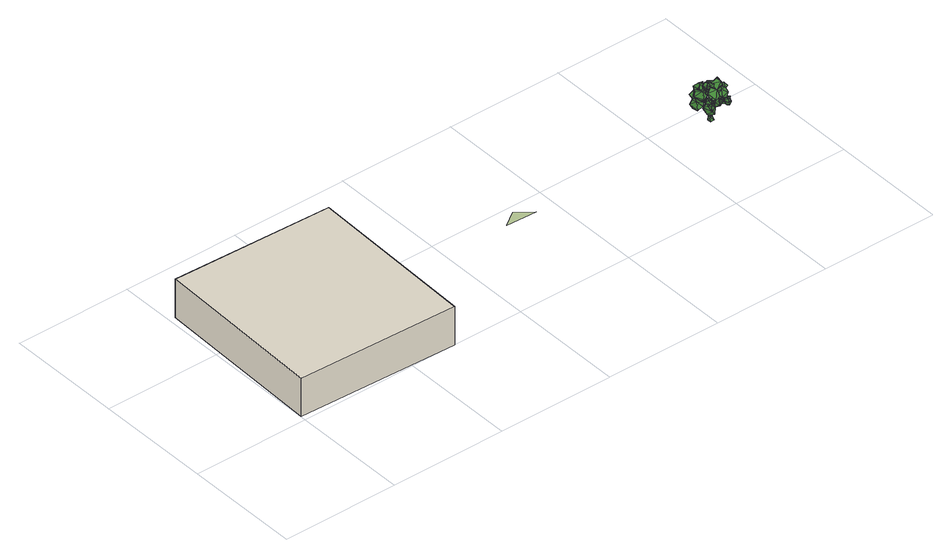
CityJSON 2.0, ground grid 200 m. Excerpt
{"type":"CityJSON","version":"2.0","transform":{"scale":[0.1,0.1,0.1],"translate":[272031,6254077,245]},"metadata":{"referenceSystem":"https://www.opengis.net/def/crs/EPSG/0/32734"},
"CityObjects":{
"building1":{"type":"Building","attributes":{"address":"232 Sir Lowry Road","building":"retail","building:levels":2,"building_height":6.9,"roof_height":18.38,"ground_height":11.48,"plus_code":"4FRW3CCR+Q6Q"},"geometry":[{"type":"Solid","lod":"1","boundaries":[[[[0,1,2,3]],[[1,4,5,2]],[[4,6,7,5]],[[6,0,3,7]],[[3,2,5,7]],[[6,4,1,0]]]]}]},
"tree1":{"type":"SolitaryVegetationObject","attributes":{"height":2.9,"width":0.8,"group":"standard","type":"broadleaf","footprint":[263489.94,6242874.75],"ground_height":12.52},"geometry":[{"type":"MultiSurface","lod":"2","boundaries":[[[8,9,10]],[[11,12,13]],[[8,14,15]],[[16,17,14]],[[17,18,19]],[[11,20,21]],[[10,16,8]],[[22,23,16]],[[23,24,18]],[[25,26,27]],[[10,28,22]],[[28,29,22]],[[30,24,29]],[[31,32,33]],[[15,28,9]],[[30,34,17]],[[17,31,30]],[[19,35,31]],[[36,37,38]],[[33,39,40]],[[41,42,43]],[[13,44,45]],[[46,47,48]],[[42,49,43]],[[36,46,42]],[[39,49,37]],[[47,50,51]],[[49,52,37]],[[37,47,38]],[[49,48,53]],[[54,50,55]],[[48,55,53]],[[47,54,48]],[[52,55,50]],[[56,57,58]],[[19,56,59]],[[19,20,11]],[[18,21,56]],[[60,61,62]],[[59,58,63]],[[20,63,60]],[[20,57,21]],[[64,65,66]],[[60,67,57]],[[57,64,58]],[[63,64,61]],[[68,65,69]],[[61,66,68]],[[61,69,62]],[[62,65,67]],[[70,71,72]],[[27,73,74]],[[75,73,70]],[[25,70,76]],[[18,25,40]],[[18,74,75]],[[24,27,74]],[[40,27,33]],[[72,77,78]],[[76,79,26]],[[26,71,73]],[[76,72,80]],[[78,81,82]],[[80,83,79]],[[71,83,77]],[[72,84,80]],[[81,85,82]],[[84,86,83]],[[83,81,77]],[[84,82,85]],[[87,88,89]],[[30,89,88]],[[17,87,14]],[[28,87,89]],[[90,91,92]],[[41,93,94]],[[41,36,42]],[[95,40,39]],[[41,44,96]],[[94,90,92]],[[35,45,90]],[[97,98,99]],[[90,100,101]],[[92,97,44]],[[45,97,100]],[[102,99,98]],[[97,103,100]],[[91,102,98]],[[101,103,102]],[[94,32,35]],[[94,93,32]],[[93,33,32]],[[13,95,96]],[[13,12,95]],[[12,40,95]],[[8,15,9]],[[8,16,14]],[[16,23,17]],[[17,23,18]],[[21,40,12]],[[12,11,21]],[[10,22,16]],[[22,29,23]],[[23,29,24]],[[25,76,26]],[[10,9,28]],[[28,30,29]],[[30,31,24]],[[33,24,31]],[[31,35,32]],[[15,14,28]],[[30,88,34]],[[17,19,31]],[[19,11,35]],[[36,39,37]],[[33,43,39]],[[43,33,93]],[[93,41,43]],[[45,11,13]],[[13,96,44]],[[46,38,47]],[[42,46,49]],[[36,38,46]],[[39,43,49]],[[47,52,50]],[[49,53,52]],[[37,52,47]],[[49,46,48]],[[54,51,50]],[[48,54,55]],[[47,51,54]],[[52,53,55]],[[56,21,57]],[[19,18,56]],[[19,59,20]],[[18,40,21]],[[60,63,61]],[[59,56,58]],[[20,59,63]],[[20,60,57]],[[64,67,65]],[[60,62,67]],[[57,67,64]],[[63,58,64]],[[68,66,65]],[[61,64,66]],[[61,68,69]],[[62,69,65]],[[70,73,71]],[[27,26,73]],[[75,74,73]],[[25,75,70]],[[18,75,25]],[[18,24,74]],[[24,33,27]],[[40,25,27]],[[72,71,77]],[[76,80,79]],[[26,79,71]],[[76,70,72]],[[78,77,81]],[[80,84,83]],[[71,79,83]],[[72,78,84]],[[81,86,85]],[[84,85,86]],[[83,86,81]],[[84,78,82]],[[87,34,88]],[[30,28,89]],[[17,34,87]],[[28,14,87]],[[90,101,91]],[[41,96,36]],[[36,96,39]],[[96,95,39]],[[41,92,44]],[[92,41,94]],[[94,35,90]],[[35,11,45]],[[97,91,98]],[[90,45,100]],[[92,91,97]],[[45,44,97]],[[102,103,99]],[[97,99,103]],[[91,101,102]],[[101,100,103]],[[104,105,106]],[[107,108,109]],[[110,111,112]],[[104,106,112]],[[113,114,115]],[[116,117,118]],[[119,120,121]],[[113,115,121]],[[122,123,124]],[[125,126,127]],[[128,129,130]],[[122,124,130]],[[131,132,133]],[[134,135,136]],[[137,138,139]],[[131,133,139]],[[140,141,142]],[[143,144,145]],[[146,147,148]],[[140,142,148]],[[149,150,151]],[[152,153,154]],[[155,156,157]],[[149,151,157]],[[158,159,160]],[[161,162,163]],[[164,165,166]],[[158,160,166]],[[167,168,169]],[[170,171,172]],[[173,174,175]],[[167,169,175]],[[176,177,178]],[[179,180,181]],[[182,183,184]],[[176,178,184]],[[185,186,187]],[[188,189,190]],[[191,192,193]],[[185,187,193]],[[194,195,196]],[[197,198,199]],[[200,201,202]],[[194,196,202]],[[203,204,205]],[[206,207,208]],[[209,210,211]],[[203,205,211]],[[212,213,214]],[[215,216,217]],[[218,219,220]],[[212,214,220]],[[221,222,223]],[[224,225,226]],[[227,228,229]],[[221,223,229]],[[230,231,232]],[[233,234,235]],[[236,237,238]],[[230,232,238]],[[239,240,241]],[[242,243,244]],[[245,246,247]],[[239,241,247]],[[248,249,250]],[[251,252,253]],[[254,255,256]],[[248,250,256]],[[257,258,259]],[[260,261,262]],[[263,264,265]],[[257,259,265]],[[266,267,268]],[[269,270,271]],[[272,273,274]],[[266,268,274]],[[275,276,277]],[[278,279,280]],[[281,282,283]],[[275,277,283]],[[284,285,286]],[[287,288,289]],[[290,291,292]],[[284,286,292]],[[293,294,295]],[[296,297,298]],[[299,300,301]],[[293,295,301]],[[302,303,304]],[[305,306,307]],[[308,309,310]],[[302,304,310]],[[311,312,313]],[[314,315,316]],[[317,318,319]],[[311,313,319]],[[320,321,322]],[[323,324,325]],[[326,327,328]],[[320,322,328]],[[329,330,331]],[[332,333,334]],[[335,336,337]],[[329,331,337]],[[338,339,340]],[[341,342,343]],[[344,345,346]],[[338,340,346]],[[347,348,349]],[[350,351,352]],[[353,354,355]],[[347,349,355]],[[356,357,358]],[[359,360,361]],[[362,363,364]],[[356,358,364]],[[365,366,367]],[[368,369,370]],[[371,372,373]],[[365,367,373]],[[374,375,376]],[[377,378,379]],[[380,381,382]],[[374,376,382]],[[383,384,385]],[[386,387,388]],[[389,390,391]],[[383,385,391]],[[392,393,394]],[[395,396,397]],[[398,399,400]],[[392,394,400]],[[401,402,403]],[[404,405,406]],[[407,408,409]],[[401,403,409]],[[410,411,412]],[[413,414,415]],[[416,417,418]],[[410,412,418]],[[419,420,421]],[[422,423,424]],[[425,426,427]],[[419,421,427]],[[427,424,425]],[[427,421,424]],[[421,422,424]],[[427,420,419]],[[427,426,420]],[[426,428,420]],[[424,426,425]],[[424,423,426]],[[423,428,426]],[[421,423,422]],[[421,420,423]],[[420,428,423]],[[418,415,416]],[[418,412,415]],[[412,413,415]],[[418,411,410]],[[418,417,411]],[[417,429,411]],[[415,417,416]],[[415,414,417]],[[414,429,417]],[[412,414,413]],[[412,411,414]],[[411,429,414]],[[409,406,407]],[[409,403,406]],[[403,404,406]],[[409,402,401]],[[409,408,402]],[[408,430,402]],[[406,408,407]],[[406,405,408]],[[405,430,408]],[[403,405,404]],[[403,402,405]],[[402,430,405]],[[400,397,398]],[[400,394,397]],[[394,395,397]],[[400,393,392]],[[400,399,393]],[[399,431,393]],[[397,399,398]],[[397,396,399]],[[396,431,399]],[[394,396,395]],[[394,393,396]],[[393,431,396]],[[391,388,389]],[[391,385,388]],[[385,386,388]],[[391,384,383]],[[391,390,384]],[[390,432,384]],[[388,390,389]],[[388,387,390]],[[387,432,390]],[[385,387,386]],[[385,384,387]],[[384,432,387]],[[382,379,380]],[[382,376,379]],[[376,377,379]],[[382,375,374]],[[382,381,375]],[[381,433,375]],[[379,381,380]],[[379,378,381]],[[378,433,381]],[[376,378,377]],[[376,375,378]],[[375,433,378]],[[373,370,371]],[[373,367,370]],[[367,368,370]],[[373,366,365]],[[373,372,366]],[[372,434,366]],[[370,372,371]],[[370,369,372]],[[369,434,372]],[[367,369,368]],[[367,366,369]],[[366,434,369]],[[364,361,362]],[[364,358,361]],[[358,359,361]],[[364,357,356]],[[364,363,357]],[[363,435,357]],[[361,363,362]],[[361,360,363]],[[360,435,363]],[[358,360,359]],[[358,357,360]],[[357,435,360]],[[355,352,353]],[[355,349,352]],[[349,350,352]],[[355,348,347]],[[355,354,348]],[[354,436,348]],[[352,354,353]],[[352,351,354]],[[351,436,354]],[[349,351,350]],[[349,348,351]],[[348,436,351]],[[346,343,344]],[[346,340,343]],[[340,341,343]],[[346,339,338]],[[346,345,339]],[[345,437,339]],[[343,345,344]],[[343,342,345]],[[342,437,345]],[[340,342,341]],[[340,339,342]],[[339,437,342]],[[337,334,335]],[[337,331,334]],[[331,332,334]],[[337,330,329]],[[337,336,330]],[[336,438,330]],[[334,336,335]],[[334,333,336]],[[333,438,336]],[[331,333,332]],[[331,330,333]],[[330,438,333]],[[328,325,326]],[[328,322,325]],[[322,323,325]],[[328,321,320]],[[328,327,321]],[[327,439,321]],[[325,327,326]],[[325,324,327]],[[324,439,327]],[[322,324,323]],[[322,321,324]],[[321,439,324]],[[319,316,317]],[[319,313,316]],[[313,314,316]],[[319,312,311]],[[319,318,312]],[[318,440,312]],[[316,318,317]],[[316,315,318]],[[315,440,318]],[[313,315,314]],[[313,312,315]],[[312,440,315]],[[310,307,308]],[[310,304,307]],[[304,305,307]],[[310,303,302]],[[310,309,303]],[[309,441,303]],[[307,309,308]],[[307,306,309]],[[306,441,309]],[[304,306,305]],[[304,303,306]],[[303,441,306]],[[301,298,299]],[[301,295,298]],[[295,296,298]],[[301,294,293]],[[301,300,294]],[[300,442,294]],[[298,300,299]],[[298,297,300]],[[297,442,300]],[[295,297,296]],[[295,294,297]],[[294,442,297]],[[292,289,290]],[[292,286,289]],[[286,287,289]],[[292,285,284]],[[292,291,285]],[[291,443,285]],[[289,291,290]],[[289,288,291]],[[288,443,291]],[[286,288,287]],[[286,285,288]],[[285,443,288]],[[283,280,281]],[[283,277,280]],[[277,278,280]],[[283,276,275]],[[283,282,276]],[[282,444,276]],[[280,282,281]],[[280,279,282]],[[279,444,282]],[[277,279,278]],[[277,276,279]],[[276,444,279]],[[274,271,272]],[[274,268,271]],[[268,269,271]],[[274,267,266]],[[274,273,267]],[[273,445,267]],[[271,273,272]],[[271,270,273]],[[270,445,273]],[[268,270,269]],[[268,267,270]],[[267,445,270]],[[265,262,263]],[[265,259,262]],[[259,260,262]],[[265,258,257]],[[265,264,258]],[[264,446,258]],[[262,264,263]],[[262,261,264]],[[261,446,264]],[[259,261,260]],[[259,258,261]],[[258,446,261]],[[256,253,254]],[[256,250,253]],[[250,251,253]],[[256,249,248]],[[256,255,249]],[[255,447,249]],[[253,255,254]],[[253,252,255]],[[252,447,255]],[[250,252,251]],[[250,249,252]],[[249,447,252]],[[247,244,245]],[[247,241,244]],[[241,242,244]],[[247,240,239]],[[247,246,240]],[[246,448,240]],[[244,246,245]],[[244,243,246]],[[243,448,246]],[[241,243,242]],[[241,240,243]],[[240,448,243]],[[238,235,236]],[[238,232,235]],[[232,233,235]],[[238,231,230]],[[238,237,231]],[[237,449,231]],[[235,237,236]],[[235,234,237]],[[234,449,237]],[[232,234,233]],[[232,231,234]],[[231,449,234]],[[229,226,227]],[[229,223,226]],[[223,224,226]],[[229,222,221]],[[229,228,222]],[[228,450,222]],[[226,228,227]],[[226,225,228]],[[225,450,228]],[[223,225,224]],[[223,222,225]],[[222,450,225]],[[220,217,218]],[[220,214,217]],[[214,215,217]],[[220,213,212]],[[220,219,213]],[[219,451,213]],[[217,219,218]],[[217,216,219]],[[216,451,219]],[[214,216,215]],[[214,213,216]],[[213,451,216]],[[211,208,209]],[[211,205,208]],[[205,206,208]],[[211,204,203]],[[211,210,204]],[[210,452,204]],[[208,210,209]],[[208,207,210]],[[207,452,210]],[[205,207,206]],[[205,204,207]],[[204,452,207]],[[202,199,200]],[[202,196,199]],[[196,197,199]],[[202,195,194]],[[202,201,195]],[[201,453,195]],[[199,201,200]],[[199,198,201]],[[198,453,201]],[[196,198,197]],[[196,195,198]],[[195,453,198]],[[193,190,191]],[[193,187,190]],[[187,188,190]],[[193,186,185]],[[193,192,186]],[[192,454,186]],[[190,192,191]],[[190,189,192]],[[189,454,192]],[[187,189,188]],[[187,186,189]],[[186,454,189]],[[184,181,182]],[[184,178,181]],[[178,179,181]],[[184,177,176]],[[184,183,177]],[[183,455,177]],[[181,183,182]],[[181,180,183]],[[180,455,183]],[[178,180,179]],[[178,177,180]],[[177,455,180]],[[175,172,173]],[[175,169,172]],[[169,170,172]],[[175,168,167]],[[175,174,168]],[[174,456,168]],[[172,174,173]],[[172,171,174]],[[171,456,174]],[[169,171,170]],[[169,168,171]],[[168,456,171]],[[166,163,164]],[[166,160,163]],[[160,161,163]],[[166,159,158]],[[166,165,159]],[[165,457,159]],[[163,165,164]],[[163,162,165]],[[162,457,165]],[[160,162,161]],[[160,159,162]],[[159,457,162]],[[157,154,155]],[[157,151,154]],[[151,152,154]],[[157,150,149]],[[157,156,150]],[[156,458,150]],[[154,156,155]],[[154,153,156]],[[153,458,156]],[[151,153,152]],[[151,150,153]],[[150,458,153]],[[148,145,146]],[[148,142,145]],[[142,143,145]],[[148,141,140]],[[148,147,141]],[[147,459,141]],[[145,147,146]],[[145,144,147]],[[144,459,147]],[[142,144,143]],[[142,141,144]],[[141,459,144]],[[139,136,137]],[[139,133,136]],[[133,134,136]],[[139,132,131]],[[139,138,132]],[[138,460,132]],[[136,138,137]],[[136,135,138]],[[135,460,138]],[[133,135,134]],[[133,132,135]],[[132,460,135]],[[130,127,128]],[[130,124,127]],[[124,125,127]],[[130,123,122]],[[130,129,123]],[[129,461,123]],[[127,129,128]],[[127,126,129]],[[126,461,129]],[[124,126,125]],[[124,123,126]],[[123,461,126]],[[121,118,119]],[[121,115,118]],[[115,116,118]],[[121,114,113]],[[121,120,114]],[[120,462,114]],[[118,120,119]],[[118,117,120]],[[117,462,120]],[[115,117,116]],[[115,114,117]],[[114,462,117]],[[112,109,110]],[[112,106,109]],[[106,107,109]],[[112,105,104]],[[112,111,105]],[[111,463,105]],[[109,111,110]],[[109,108,111]],[[108,463,111]],[[106,108,107]],[[106,105,108]],[[105,463,108]]]}]},
"terrain1":{"type":"TINRelief","geometry":[{"type":"CompositeSurface","lod":"1","boundaries":[[[464,465,466]],[[467,468,469]]]}]}
},
"vertices":[
[112,3048,7],[9,96,7],[9,96,697],[112,3048,697],[2776,0,7],[2776,0,697],[2879,2953,7],[2879,2953,697],
[8928,1677,111],[8863,1612,111],[8863,1677,111],[8911,1642,354],[8906,1654,354],[8906,1641,365],[8918,1640,171],[8928,1612,111],[8913,1684,170],[8914,1655,229],[8903,1666,317],[8916,1641,319],[8974,1670,365],[8969,1681,361],[8873,1680,170],[8906,1681,230],[8876,1666,290],[8892,1700,344],[8874,1750,385],[8882,1694,341],[8878,1637,171],[8877,1673,230],[8882,1646,236],[8889,1638,290],[8883,1634,346],[8877,1645,344],[8902,1640,227],[8892,1627,348],[8865,1643,431],[8800,1654,511],[8803,1643,518],[8856,1656,426],[8896,1661,350],[8884,1626,368],[8853,1633,424],[8844,1646,419],[8936,1586,384],[8945,1587,369],[8799,1635,508],[8696,1644,496],[8694,1636,487],[8796,1646,501],[8640,1648,528],[8641,1644,530],[8694,1653,489],[8692,1646,481],[8639,1641,527],[8637,1645,525],[8978,1683,348],[9010,1683,411],[9022,1685,407],[8983,1671,350],[9011,1673,414],[9006,1662,471],[8995,1661,475],[9024,1675,409],[9005,1671,470],[9052,1674,516],[9055,1675,514],[8994,1669,473],[9056,1672,515],[9053,1672,517],[8895,1762,366],[8868,1803,372],[8887,1804,372],[8870,1759,365],[8881,1703,317],[8896,1704,327],[8889,1752,387],[8873,1837,353],[8890,1838,353],[8871,1807,388],[8882,1808,388],[8872,1885,378],[8880,1886,379],[8876,1841,367],[8885,1843,368],[8877,1883,386],[8873,1883,385],[8903,1631,212],[8889,1630,226],[8884,1622,213],[8931,1575,365],[8959,1526,413],[8924,1576,379],[8878,1634,355],[8887,1625,358],[8899,1652,363],[8900,1640,374],[8969,1536,416],[8976,1502,472],[8981,1507,473],[8979,1531,408],[8968,1520,405],[8981,1498,470],[8987,1504,471],[9137,1700,553],[9103,1628,624],[9153,1661,483],[9103,1612,441],[9068,1536,508],[9044,1667,432],[9005,1708,491],[8965,1636,560],[9071,1740,524],[8706,1693,528],[8718,1588,543],[8656,1704,465],[8581,1673,455],[8588,1567,467],[8550,1703,524],[8578,1692,600],[8585,1587,617],[8654,1720,585],[8793,1528,553],[8826,1460,477],[8735,1576,520],[8668,1552,482],[8696,1485,403],[8638,1507,543],[8676,1445,581],[8705,1374,506],[8742,1487,603],[9009,1463,753],[9019,1563,716],[8929,1446,757],[8875,1452,697],[8880,1551,658],[8915,1403,645],[8991,1411,618],[9000,1509,576],[9026,1412,692],[8859,1406,693],[8854,1454,789],[8782,1392,668],[8722,1446,662],[8712,1495,756],[8761,1497,612],[8833,1532,624],[8828,1585,718],[8875,1463,637],[9009,1561,452],[8944,1524,467],[9034,1576,503],[9047,1540,547],[8983,1502,565],[9080,1504,515],[9065,1475,467],[9003,1435,483],[9049,1522,437],[9078,1697,647],[9143,1660,662],[9078,1711,591],[9086,1676,546],[9151,1638,556],[9042,1640,559],[9034,1611,609],[9097,1570,622],[9035,1658,643],[8731,1684,528],[8653,1756,543],[8775,1708,465],[8812,1781,455],[8737,1856,467],[8855,1778,524],[8826,1768,600],[8752,1843,617],[8788,1697,585],[8797,1903,528],[8856,1990,543],[8827,1862,465],[8904,1837,455],[8968,1922,467],[8908,1793,524],[8894,1820,600],[8957,1904,617],[8818,1848,585],[9022,1682,576],[8924,1721,590],[9055,1721,512],[9063,1802,502],[8966,1846,514],[9105,1815,571],[9082,1795,647],[8985,1838,664],[9071,1715,632],[8914,1864,615],[8988,1787,629],[8868,1842,551],[8828,1772,542],[8898,1692,553],[8784,1777,611],[8814,1786,686],[8883,1706,704],[8856,1854,671],[8773,1801,607],[8847,1725,622],[8727,1780,544],[8686,1709,534],[8756,1629,546],[8643,1715,603],[8672,1723,679],[8742,1644,696],[8715,1791,664],[9007,1652,797],[8919,1671,745],[9040,1588,765],[9058,1577,688],[8972,1592,633],[9104,1641,681],[9083,1716,696],[8998,1737,640],[9061,1704,771],[8853,1963,475],[8765,1931,432],[8887,1902,512],[8904,1832,480],[8818,1794,436],[8950,1860,422],[8930,1913,367],[8844,1879,319],[8907,1970,418],[8842,1665,745],[8893,1707,758],[8834,1665,694],[8868,1656,657],[8920,1697,667],[8882,1609,674],[8900,1598,721],[8953,1637,733],[8860,1617,747],[8900,1649,565],[8951,1691,578],[8892,1649,515],[8926,1640,478],[8979,1682,487],[8940,1594,495],[8958,1582,541],[9012,1621,553],[8919,1601,568],[8801,1748,561],[8852,1790,574],[8793,1748,511],[8827,1739,474],[8879,1781,483],[8841,1693,491],[8859,1681,538],[8912,1721,549],[8819,1700,564],[8789,1793,469],[8848,1807,500],[8769,1837,453],[8792,1872,422],[8850,1889,451],[8802,1840,384],[8828,1796,387],[8888,1810,414],[8799,1774,423],[8823,1665,704],[8886,1664,729],[8803,1711,715],[8823,1757,703],[8885,1759,728],[8826,1749,653],[8851,1711,629],[8915,1711,651],[8827,1672,653],[8823,1456,600],[8886,1455,625],[8803,1502,611],[8823,1548,599],[8885,1551,624],[8826,1540,549],[8851,1502,526],[8915,1503,548],[8827,1464,550],[8823,1551,648],[8886,1550,673],[8803,1597,659],[8823,1643,648],[8885,1645,672],[8826,1634,597],[8851,1596,573],[8915,1597,596],[8827,1558,598],[8756,1443,577],[8760,1399,627],[8791,1479,585],[8841,1472,593],[8849,1429,644],[8850,1447,549],[8827,1404,533],[8833,1358,582],[8779,1423,536],[8993,1680,631],[8997,1636,682],[9028,1717,640],[9079,1710,648],[9086,1666,699],[9087,1684,604],[9064,1641,588],[9071,1595,637],[9016,1660,591],[8774,1622,661],[8778,1577,712],[8809,1658,670],[8860,1651,677],[8867,1607,728],[8868,1625,634],[8845,1582,618],[8851,1536,667],[8797,1601,620],[8815,1611,484],[8819,1566,535],[8850,1647,493],[8900,1640,501],[8908,1597,552],[8909,1614,457],[8886,1571,441],[8892,1525,490],[8838,1590,443],[8906,1558,574],[8909,1514,624],[8941,1595,582],[8991,1588,590],[8998,1544,641],[9000,1562,546],[8976,1519,531],[8983,1473,579],[8929,1538,533],[8781,1774,479],[8785,1729,529],[8816,1810,487],[8867,1803,495],[8874,1760,546],[8875,1778,451],[8852,1735,435],[8859,1689,484],[8804,1753,438],[9009,1514,541],[9067,1488,519],[8972,1502,507],[8960,1455,491],[9016,1426,467],[8951,1435,538],[8984,1434,578],[9041,1405,557],[8992,1485,579],[8989,1457,599],[9006,1414,619],[9020,1477,589],[9049,1466,567],[9067,1425,586],[9028,1457,537],[8999,1432,536],[9016,1389,554],[8978,1449,563],[8989,1434,532],[9006,1391,553],[9020,1454,522],[9049,1443,501],[9067,1401,520],[9028,1434,471],[8999,1409,470],[9016,1366,488],[8978,1426,497],[8940,1390,624],[8957,1347,644],[8971,1410,614],[9000,1399,592],[9018,1357,611],[8978,1390,562],[8950,1365,561],[8967,1322,579],[8929,1382,588],[8864,1471,613],[8813,1449,633],[8854,1495,577],[8825,1529,574],[8773,1510,593],[8843,1553,607],[8851,1541,649],[8800,1522,671],[8875,1505,639],[8768,1416,583],[8727,1399,621],[8748,1434,548],[8719,1468,548],[8675,1453,585],[8745,1497,570],[8765,1491,609],[8723,1477,648],[8786,1454,599],[9130,1625,508],[9177,1659,516],[9099,1637,537],[9082,1677,543],[9127,1714,553],[9069,1684,501],[9094,1681,464],[9140,1718,472],[9109,1640,471],[9088,1600,490],[9122,1627,451],[9083,1627,525],[9069,1670,524],[9102,1699,486],[9030,1661,504],[9023,1640,465],[9055,1669,425],[9045,1603,476],[8713,1411,682],[8709,1405,624],[8743,1443,690],[8743,1485,674],[8741,1481,616],[8702,1496,688],[8664,1475,680],[8659,1471,622],[8677,1435,695],[8701,1449,587],[9112,1681,431],[9174,1717,519],[8684,1435,639],[8766,1482,644],[8991,1318,623],[9040,1362,531],[9040,1385,598],[9074,1424,501],[8843,1700,548],[8967,1485,644],[8876,1537,554],[8835,1548,731],[9054,1607,701],[8817,1369,646],[8931,1598,661],[8931,1503,613],[8931,1712,717],[8896,1844,471],[8911,1788,542],[9010,1688,546],[8952,1704,726],[8759,1847,370],[8913,1677,642],[8822,1621,629],[8964,1683,637],[8902,1826,598],[8963,1988,551],[8670,1861,551],[9168,1600,621],[8940,1465,515],[8794,1540,809],[8971,1598,628],[8760,1400,418],[8636,1520,551],[9024,1558,603],
[3114,1824,116],[2823,1354,116],[3100,1300,116],[5308,1756,123],[5044,1577,123],[5580,1556,123]
]}
